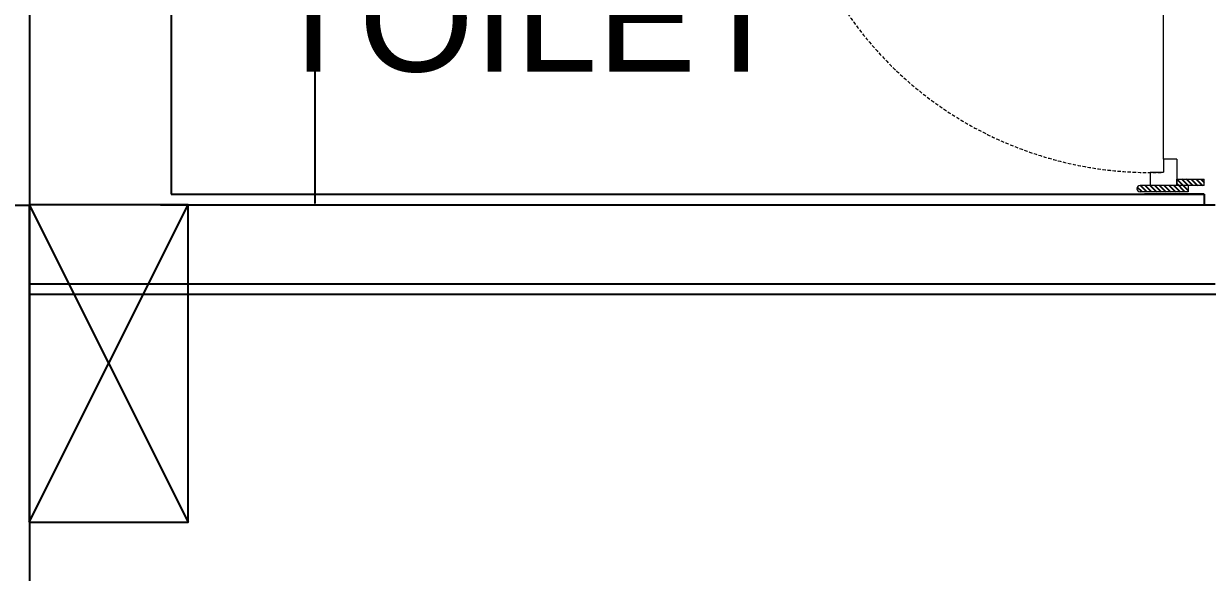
# Model space of a CAD drawing. Header units: millimetres. Extents: x -1932176 to 78768, y -1967 to 1266654.
# Drawn here: x -1730589 to -1728354, y 1216347 to 1217383 of the extents above; entities that cross this region are included whole.
import ezdxf

# ---------------------------------------------------------------- set-up
doc = ezdxf.new("R2010")
doc.units = ezdxf.units.MM
doc.linetypes.add('DASHED2', pattern=[9.525, 6.35, -3.175])
doc.linetypes.add('HIDDEN2', pattern=[4.7625, 3.175, -1.5875])
doc.layers.add('DOOR', color=7, linetype='Continuous', lineweight=20)
doc.layers.add('LEVEL', color=252, linetype='Continuous', lineweight=13)
doc.styles.get("Standard").update_dxf_attribs({"font": 'arial.ttf'})
doc.dimstyles.new('ISO-25', dxfattribs={"dimtxt": 150, "dimasz": 2.5, "dimexe": 1.25, "dimexo": 0.625, "dimtad": 1, "dimtxsty": 'Standard', "dimcen": 2.5, "dimadec": 0, "dimazin": 0, "dimtfac": 1, "dimtmove": 0, "dimatfit": 3, "dimfxl": 1, "dimarcsym": 0})

# ---------------------------------------------------------------- blocks, each defined once
blk = doc.blocks.new('*D403')
at = {"color": 0, "lineweight": -2, "ltscale": 30, "transparency": 16777216}
for p, q in [((-1730309.4, 1218521.2), (-1730038, 1218521.2)), ((-1730039.2, 1218518.7), (-1730039.2, 1217043.7)), ((-1730309.4, 1217041.2), (-1730038, 1217041.2))]:
    blk.add_line(p, q, dxfattribs=at)
at = {"color": 0, "ltscale": 30, "transparency": 16777216}
for points in [[(-1730038.8, 1218518.7), (-1730039.7, 1218518.7), (-1730039.2, 1218521.2)], [(-1730038.8, 1217043.7), (-1730039.7, 1217043.7), (-1730039.2, 1217041.2)]]:
    blk.add_solid(points, dxfattribs=at)
at = {"layer": 'Defpoints', "color": 0, "ltscale": 30, "transparency": 16777216}
for p in [(-1730310.1, 1218521.2), (-1730310, 1217041.2), (-1730039.2, 1217041.2)]:
    blk.add_point(p, dxfattribs=at)
at = {"color": 0, "ltscale": 30, "transparency": 16777216, "insert": (-1729962, 1217793.4), "char_height": 150, "attachment_point": 5, "rotation": 270.0002}
blk.add_mtext('1480', dxfattribs=at)

msp = doc.modelspace()

# ---------------------------------------------------------------- hatches: boundary and pattern name
h = msp.add_hatch()
h.set_pattern_fill('ANSI31', color=256, scale=2, angle=90)
h.set_pattern_definition([(135, (-1652067.4166, 1014581.9085), (-4.49012806, -4.49012806), [])])
h.paths.add_polyline_path([(-1728481.11549, 1217077.44861, 1), (-1728481.11549, 1217065.44861), (-1728390.14281, 1217065.44861), (-1728390.14281, 1217077.44861)])
h.paths.add_polyline_path([(-1728411.91676, 1217089.44861), (-1728411.91676, 1217077.44861), (-1728390.14281, 1217077.44861), (-1728360.0549, 1217077.44861), (-1728360.0549, 1217089.44861)])
h.paths.add_polyline_path([(-1728481.11549, 1217858.42095, 1), (-1728481.11549, 1217846.42095), (-1728390.14281, 1217846.42095), (-1728390.14281, 1217858.42095)])
h.paths.add_polyline_path([(-1728411.91676, 1217846.42095), (-1728411.91676, 1217834.42095), (-1728360.0549, 1217834.42095), (-1728360.0549, 1217846.42095)])

# ---------------------------------------------------------------- linework, layer by layer
at = {"ltscale": 30}
for p, q in [((-1730577.50546, 1218678.72148), (-1730577.50546, 1213330.72011)), ((-1728360.0549, 1217061.22944), (-1728360.05482, 1217041.236)), ((-1728339.35597, 1216891.23608), (-1730577.50546, 1216891.23608)), ((-1728305.05718, 1216871.23608), (-1730577.50546, 1216871.23608))]:
    msp.add_line(p, q, dxfattribs=at)
at = {"linetype": 'HIDDEN2', "transparency": 33554687}
msp.add_line((-1730577.50436, 1218539.60812), (-1730577.50546, 1217039.60959), dxfattribs=at)
at = {"linetype": 'ByBlock', "transparency": 33554687}
for p, q in [((-1730310.0549, 1218521.22867), (-1730310.0549, 1217061.22867)), ((-1730310.0549, 1217061.22867), (-1728360.0549, 1217061.22944)), ((-1730330.0549, 1217041.22867), (-1728339.35597, 1217041.23608))]:
    msp.add_line(p, q, dxfattribs=at)
for p, q in [((-1728472.82959, 1217061.93478), (-1728360.0549, 1217061.93478)), ((-1730578.31498, 1217041.22863), (-1730278.31498, 1216441.22863)), ((-1730578.31498, 1216441.22863), (-1730278.31498, 1217041.22863))]:
    msp.add_line(p, q)
at = {"linetype": 'HIDDEN2', "ltscale": 30, "transparency": 33554687}
msp.add_line((-1730577.50546, 1217039.60959), (-1731847.83184, 1217040.12583), dxfattribs=at)
msp.add_lwpolyline([(-1730578.31498, 1216441.22863), (-1730278.31498, 1216441.22863), (-1730278.31498, 1217041.22863), (-1730578.31498, 1217041.22863)], close=True)
at = {"layer": 'DOOR'}
for p, q in [((-1728411.91676, 1217127.44861), (-1728436.91676, 1217127.44861)), ((-1728436.91676, 1217127.44861), (-1728436.91676, 1217102.44861)), ((-1728411.91676, 1217127.44861), (-1728411.91676, 1217077.44861)), ((-1728461.91676, 1217102.44861), (-1728461.91676, 1217077.44861)), ((-1728461.91676, 1217102.44861), (-1728436.91676, 1217102.44861)), ((-1728360.0549, 1217077.44861), (-1728481.11549, 1217077.44861)), ((-1728411.91676, 1217077.44861), (-1728411.91676, 1217089.44861)), ((-1728411.91676, 1217089.44861), (-1728360.0549, 1217089.44861)), ((-1728390.14281, 1217077.44861), (-1728390.14281, 1217065.44861)), ((-1728360.0549, 1217077.44861), (-1728360.0549, 1217089.44861)), ((-1728390.14281, 1217065.44861), (-1728481.11549, 1217065.44861))]:
    msp.add_line(p, q, dxfattribs=at)
at = {"layer": 'DOOR', "linetype": 'DASHED2'}
msp.add_arc((-1728461.50883, 1217796.42095), 694.40794, 180, 272.02952205, dxfattribs=at)
at = {"layer": 'DOOR'}
msp.add_arc((-1728481.11549, 1217071.44861), 6, 90, 270, dxfattribs=at)
at = {"layer": 'LEVEL'}
msp.add_line((-1728436.91676, 1217127.44861), (-1728436.91676, 1217796.42095), dxfattribs=at)

# ---------------------------------------------------------------- texts
at = {"color": 252, "transparency": 16777216, "insert": (-1730126.54653, 1217492.69683), "char_height": 200, "attachment_point": 1}
msp.add_mtext_dynamic_manual_height_columns('TOILET', width=21.1594238, gutter_width=12.5, heights=[0], dxfattribs=at)

# ---------------------------------------------------------------- dimensions: what is measured, and where the dimension line sits
at = {"color": 252, "ltscale": 30}
dim = msp.add_linear_dim(base=(-1730039.23876, 1217041.22975), p1=(-1730310.0549, 1218521.22867), p2=(-1730310.04939, 1217041.22874), angle=270.00021326, dimstyle='ISO-25', dxfattribs=at)
dim.commit()
dim.dimension.update_dxf_attribs({"geometry": '*D403', "text_midpoint": (-1730039.24156, 1217793.42915), "dimtype": 161})

doc.saveas('drawing.dxf')
